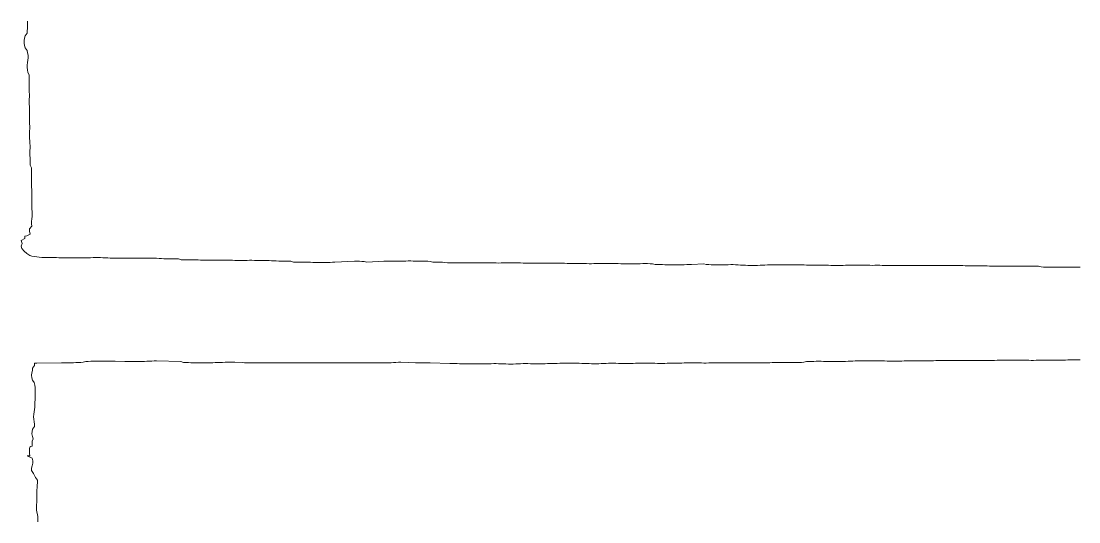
# Model space of a CAD drawing. Extents: x -16 to 11205, y -14909 to 147.
# Drawn here: x 4538.5 to 4971.5, y -11754 to -11549 of the extents above; entities that cross this region are included whole.
import ezdxf

# ---------------------------------------------------------------- set-up
doc = ezdxf.new("R2010")
doc.units = 0
doc.layers.get('0').update_dxf_attribs({"color": 1, "linetype": 'CONTINUOUS', "lineweight": 15, "true_color": 0xff0000})

msp = doc.modelspace()

# ---------------------------------------------------------------- linework, layer by layer
for p, q in [((4541.08, -11549.01), (4541.08, -11550.01)), ((4541.08, -11550.01), (4541.08, -11551.01)), ((4541.08, -11551.01), (4541.08, -11552.01)), ((4540.13, -11555.03), (4539.9, -11555.99)), ((4540.94, -11553.99), (4540.13, -11555.03)), ((4541.05, -11553.01), (4540.94, -11553.99)), ((4541.08, -11552.01), (4541.05, -11553.01)), ((4539.9, -11555.99), (4539.74, -11556.99)), ((4539.74, -11556.99), (4539.75, -11558.02)), ((4539.75, -11558.02), (4539.91, -11559.02)), ((4539.91, -11559.02), (4540.15, -11559.96)), ((4540.15, -11559.96), (4540.97, -11561.01)), ((4540.97, -11561.01), (4541.21, -11561.95)), ((4541.21, -11561.95), (4541.38, -11562.95)), ((4541.4, -11563.98), (4541.29, -11565)), ((4541.38, -11562.95), (4541.4, -11563.98)), ((4541.13, -11566), (4541.03, -11567)), ((4541.03, -11567), (4541.04, -11568)), ((4541.04, -11568), (4541.16, -11568.99)), ((4541.29, -11565), (4541.13, -11566)), ((4541.16, -11568.99), (4541.3, -11569.97)), ((4541.3, -11569.97), (4541.85, -11571.01)), ((4541.85, -11571.01), (4541.88, -11572.01)), ((4541.88, -11572.01), (4541.88, -11573)), ((4541.86, -11575), (4541.82, -11576)), ((4541.82, -11576), (4541.83, -11577)), ((4541.83, -11577), (4541.88, -11578)), ((4541.88, -11574), (4541.86, -11575)), ((4541.88, -11573), (4541.88, -11574)), ((4541.85, -11581), (4541.83, -11582)), ((4541.9, -11580), (4541.85, -11581)), ((4541.88, -11578), (4541.91, -11579)), ((4541.91, -11579), (4541.9, -11580)), ((4541.83, -11582), (4541.86, -11583.01)), ((4541.86, -11583.01), (4541.93, -11584)), ((4541.93, -11584), (4542, -11585)), ((4542, -11585), (4542.02, -11586)), ((4541.93, -11588), (4541.9, -11589)), ((4541.9, -11589), (4541.92, -11590)), ((4541.92, -11590), (4541.99, -11591)), ((4541.99, -11587), (4541.93, -11588)), ((4542.02, -11586), (4541.99, -11587)), ((4542, -11594), (4541.96, -11595)), ((4541.99, -11591), (4542.04, -11592)), ((4542.04, -11593), (4542, -11594)), ((4542.04, -11592), (4542.04, -11593)), ((4541.96, -11595), (4541.97, -11596)), ((4541.97, -11596), (4542.01, -11597)), ((4542.01, -11597), (4542.09, -11598)), ((4542.09, -11598), (4542.15, -11598.99)), ((4542.15, -11602), (4542.12, -11603)), ((4542.12, -11603), (4542.14, -11603.99)), ((4542.15, -11598.99), (4542.18, -11599.99)), ((4542.18, -11601), (4542.15, -11602)), ((4542.18, -11599.99), (4542.18, -11601)), ((4542.14, -11603.99), (4542.2, -11604.99)), ((4542.2, -11604.99), (4542.27, -11605.99)), ((4542.27, -11605.99), (4542.3, -11606.99)), ((4542.3, -11606.99), (4542.3, -11607.99)), ((4542.3, -11607.99), (4542.74, -11609.01)), ((4542.74, -11609.01), (4542.75, -11610.01)), ((4542.75, -11610.01), (4542.77, -11611.01)), ((4542.77, -11611.01), (4542.81, -11612.01)), ((4542.81, -11612.01), (4542.85, -11613)), ((4542.84, -11615), (4542.82, -11616)), ((4542.82, -11616), (4542.84, -11617)), ((4542.85, -11614), (4542.84, -11615)), ((4542.85, -11613), (4542.85, -11614)), ((4542.84, -11617), (4542.88, -11618)), ((4542.88, -11618), (4542.93, -11619)), ((4542.93, -11619), (4542.96, -11620)), ((4542.96, -11620), (4542.96, -11621)), ((4542.89, -11623), (4542.88, -11624)), ((4542.88, -11624), (4542.92, -11625)), ((4542.93, -11622), (4542.89, -11623)), ((4542.96, -11621), (4542.93, -11622)), ((4542.92, -11625), (4542.98, -11626)), ((4543.05, -11629), (4542.93, -11629.99)), ((4542.98, -11626), (4543.04, -11627)), ((4543.04, -11627), (4543.08, -11628)), ((4543.08, -11628), (4543.05, -11629)), ((4542.89, -11632.99), (4542, -11634)), ((4542.77, -11630.98), (4542.73, -11631.99)), ((4542.73, -11631.99), (4542.89, -11632.99)), ((4542.93, -11629.99), (4542.77, -11630.98)), ((4540.09, -11637.08), (4540, -11638)), ((4540.92, -11636.93), (4540.09, -11637.08)), ((4542.28, -11636.19), (4540.92, -11636.93)), ((4542, -11634), (4542, -11635)), ((4542, -11635), (4542.28, -11636.19)), ((4539, -11640), (4538.55, -11641.1)), ((4538.55, -11641.1), (4538.85, -11642.07)), ((4540, -11638), (4538.56, -11638.85)), ((4538.56, -11638.85), (4539, -11640)), ((4538.85, -11642.07), (4539.82, -11643.15)), ((4539.82, -11643.15), (4540.92, -11644.1)), ((4540.92, -11644.1), (4542.05, -11644.91)), ((4542.05, -11644.91), (4542.92, -11645.19)), ((4542.92, -11645.19), (4543.88, -11645.39)), ((4543.88, -11645.39), (4547.01, -11645.77)), ((4547.01, -11645.77), (4548.01, -11645.74)), ((4548.01, -11645.74), (4549.01, -11645.73)), ((4549.01, -11645.73), (4550.01, -11645.73)), ((4550.01, -11645.73), (4551.01, -11645.76)), ((4551.01, -11645.76), (4552.01, -11645.8)), ((4552.01, -11645.8), (4553.01, -11645.84)), ((4553.01, -11645.84), (4554, -11645.88)), ((4554, -11645.88), (4555, -11645.9)), ((4555, -11645.9), (4556, -11645.91)), ((4556, -11645.91), (4557, -11645.92)), ((4557, -11645.92), (4558, -11645.93)), ((4558, -11645.93), (4559, -11645.93)), ((4559, -11645.93), (4560, -11645.93)), ((4560, -11645.93), (4561, -11645.92)), ((4561, -11645.92), (4562, -11645.91)), ((4562, -11645.91), (4563, -11645.89)), ((4563, -11645.89), (4564, -11645.88)), ((4564, -11645.88), (4565, -11645.87)), ((4565, -11645.87), (4566, -11645.86)), ((4566, -11645.86), (4567, -11645.85)), ((4567, -11645.85), (4568, -11645.83)), ((4568, -11645.83), (4569, -11645.82)), ((4569, -11645.82), (4570, -11645.82)), ((4570, -11645.82), (4571, -11645.84)), ((4571, -11645.84), (4572, -11645.87)), ((4572, -11645.87), (4573, -11645.91)), ((4573, -11645.91), (4574, -11645.95)), ((4574, -11645.95), (4575, -11645.98)), ((4575, -11645.98), (4576, -11645.98)), ((4576, -11645.98), (4577, -11645.98)), ((4577, -11645.98), (4578, -11645.99)), ((4578, -11645.99), (4579, -11646.01)), ((4579, -11646.01), (4580, -11646.02)), ((4580, -11646.02), (4581, -11646.04)), ((4581, -11646.04), (4582, -11646.05)), ((4582, -11646.05), (4583, -11646.06)), ((4583, -11646.06), (4584, -11646.05)), ((4584, -11646.05), (4585, -11646.04)), ((4585, -11646.04), (4586, -11646.02)), ((4586, -11646.02), (4587, -11646.01)), ((4587, -11646.01), (4588, -11646.01)), ((4588, -11646.01), (4589, -11646.02)), ((4589, -11646.02), (4590, -11646.02)), ((4590, -11646.02), (4591, -11646.03)), ((4591, -11646.03), (4592, -11646.04)), ((4592, -11646.04), (4593, -11646.07)), ((4593, -11646.07), (4593.99, -11646.11)), ((4593.99, -11646.11), (4594.99, -11646.16)), ((4594.99, -11646.16), (4595.99, -11646.21)), ((4595.99, -11646.21), (4596.99, -11646.25)), ((4596.99, -11646.25), (4597.99, -11646.27)), ((4597.99, -11646.27), (4598.99, -11646.28)), ((4598.99, -11646.28), (4599.99, -11646.3)), ((4599.99, -11646.3), (4600.99, -11646.33)), ((4600.99, -11646.33), (4601.99, -11646.35)), ((4601.99, -11646.35), (4602.99, -11646.37)), ((4602.99, -11646.37), (4604.01, -11646.67)), ((4604.01, -11646.67), (4605.01, -11646.67)), ((4605.01, -11646.67), (4606.01, -11646.69)), ((4606.01, -11646.69), (4607.01, -11646.71)), ((4607.01, -11646.71), (4608.01, -11646.73)), ((4608.01, -11646.73), (4609.01, -11646.74)), ((4609.01, -11646.74), (4610.01, -11646.76)), ((4610.01, -11646.76), (4611, -11646.78)), ((4611, -11646.78), (4612, -11646.8)), ((4612, -11646.8), (4613, -11646.81)), ((4613, -11646.81), (4614, -11646.82)), ((4614, -11646.82), (4615, -11646.83)), ((4615, -11646.83), (4616, -11646.82)), ((4616, -11646.82), (4617, -11646.83)), ((4617, -11646.83), (4618, -11646.84)), ((4618, -11646.84), (4619, -11646.86)), ((4619, -11646.86), (4620, -11646.87)), ((4620, -11646.87), (4621, -11646.89)), ((4621, -11646.89), (4622, -11646.89)), ((4622, -11646.89), (4623, -11646.9)), ((4623, -11646.9), (4624, -11646.91)), ((4624, -11646.91), (4625, -11646.93)), ((4625, -11646.93), (4626, -11646.95)), ((4626, -11646.95), (4627, -11646.96)), ((4627, -11646.96), (4628, -11646.96)), ((4628, -11646.96), (4629, -11646.96)), ((4629, -11646.96), (4630, -11646.95)), ((4630, -11646.95), (4631, -11646.94)), ((4631, -11646.94), (4632, -11646.93)), ((4632, -11646.93), (4633, -11646.93)), ((4633, -11646.93), (4634, -11646.94)), ((4634, -11646.94), (4635, -11646.95)), ((4635, -11646.95), (4636, -11646.95)), ((4636, -11646.95), (4637, -11646.97)), ((4637, -11646.97), (4638, -11647)), ((4638, -11647), (4639, -11647.03)), ((4639, -11647.03), (4640, -11647.06)), ((4640, -11647.06), (4640.99, -11647.09)), ((4640.99, -11647.09), (4641.99, -11647.13)), ((4641.99, -11647.13), (4642.99, -11647.18)), ((4642.99, -11647.18), (4643.99, -11647.24)), ((4643.99, -11647.24), (4644.99, -11647.28)), ((4644.99, -11647.28), (4645.99, -11647.3)), ((4645.99, -11647.3), (4646.99, -11647.32)), ((4646.99, -11647.32), (4647.99, -11647.33)), ((4647.99, -11647.33), (4648.99, -11647.34)), ((4648.99, -11647.34), (4650.01, -11647.68)), ((4650.01, -11647.68), (4651.01, -11647.7)), ((4651.01, -11647.7), (4652, -11647.72)), ((4652, -11647.72), (4653, -11647.72)), ((4653, -11647.72), (4654, -11647.71)), ((4654, -11647.71), (4655, -11647.7)), ((4655, -11647.7), (4656.01, -11647.7)), ((4656.01, -11647.7), (4657.01, -11647.73)), ((4657.01, -11647.73), (4658.01, -11647.76)), ((4658.01, -11647.76), (4659.01, -11647.79)), ((4659.01, -11647.79), (4660, -11647.83)), ((4660, -11647.83), (4661, -11647.85)), ((4661, -11647.85), (4662, -11647.85)), ((4662, -11647.85), (4663, -11647.84)), ((4663, -11647.84), (4663.99, -11647.81)), ((4663.99, -11647.81), (4664.99, -11647.77)), ((4664.99, -11647.77), (4665.99, -11647.72)), ((4665.99, -11647.72), (4666.98, -11647.68)), ((4666.98, -11647.68), (4674.99, -11647.26)), ((4674.99, -11647.26), (4675.99, -11647.29)), ((4675.99, -11647.29), (4676.99, -11647.32)), ((4676.99, -11647.32), (4677.99, -11647.35)), ((4677.99, -11647.35), (4679, -11647.37)), ((4679, -11647.37), (4680, -11647.66)), ((4680, -11647.66), (4687, -11647.3)), ((4687, -11647.3), (4688, -11647.32)), ((4688, -11647.32), (4689, -11647.33)), ((4689, -11647.33), (4690, -11647.34)), ((4690, -11647.34), (4691.01, -11647.32)), ((4691.01, -11647.32), (4692.01, -11647.3)), ((4692.01, -11647.3), (4693.01, -11647.27)), ((4693.01, -11647.27), (4694.01, -11647.25)), ((4694.01, -11647.25), (4695, -11647.23)), ((4695, -11647.23), (4696, -11647.21)), ((4696, -11647.21), (4697, -11647.2)), ((4697, -11647.2), (4698, -11647.2)), ((4698, -11647.2), (4699, -11647.21)), ((4699, -11647.21), (4700, -11647.22)), ((4700, -11647.22), (4700.99, -11647.24)), ((4700.99, -11647.24), (4701.99, -11647.26)), ((4701.99, -11647.26), (4702.99, -11647.28)), ((4702.99, -11647.28), (4703.99, -11647.3)), ((4703.99, -11647.3), (4704.99, -11647.33)), ((4704.99, -11647.33), (4705.99, -11647.35)), ((4705.99, -11647.35), (4707.01, -11647.67)), ((4707.01, -11647.67), (4708.01, -11647.66)), ((4708.01, -11647.66), (4709.01, -11647.63)), ((4709.01, -11647.63), (4710.02, -11647.64)), ((4710.02, -11647.64), (4711.02, -11647.73)), ((4711.02, -11647.73), (4712.01, -11647.85)), ((4712.01, -11647.85), (4713, -11647.93)), ((4713, -11647.93), (4714, -11647.94)), ((4714, -11647.94), (4715, -11647.92)), ((4715, -11647.92), (4716, -11647.89)), ((4716, -11647.89), (4717, -11647.9)), ((4717, -11647.9), (4718, -11647.91)), ((4718, -11647.91), (4719, -11647.91)), ((4719, -11647.91), (4720, -11647.91)), ((4720, -11647.91), (4721, -11647.92)), ((4721, -11647.92), (4722, -11647.92)), ((4722, -11647.92), (4723, -11647.91)), ((4723, -11647.91), (4724, -11647.9)), ((4724, -11647.9), (4725, -11647.89)), ((4725, -11647.89), (4726, -11647.9)), ((4726, -11647.9), (4727, -11647.91)), ((4727, -11647.91), (4728, -11647.93)), ((4728, -11647.93), (4729, -11647.96)), ((4729, -11647.96), (4730, -11647.97)), ((4730, -11647.97), (4731, -11648)), ((4731, -11648), (4732, -11648.01)), ((4732, -11648.01), (4733, -11648.02)), ((4733, -11648.02), (4734, -11648.03)), ((4734, -11648.03), (4735, -11648.02)), ((4735, -11648.02), (4736, -11648.02)), ((4736, -11648.02), (4737, -11648.01)), ((4737, -11648.01), (4738, -11648)), ((4738, -11648), (4739, -11648)), ((4739, -11648), (4740, -11647.99)), ((4740, -11647.99), (4741, -11647.99)), ((4741, -11647.99), (4742, -11648)), ((4742, -11648), (4743, -11648.01)), ((4743, -11648.01), (4744, -11648.03)), ((4744, -11648.03), (4745, -11648.05)), ((4745, -11648.05), (4746, -11648.07)), ((4746, -11648.07), (4747, -11648.08)), ((4747, -11648.08), (4748, -11648.1)), ((4748, -11648.1), (4749, -11648.11)), ((4749, -11648.11), (4750, -11648.11)), ((4750, -11648.11), (4751, -11648.09)), ((4751, -11648.09), (4752, -11648.07)), ((4752, -11648.07), (4753, -11648.05)), ((4753, -11648.05), (4754, -11648.04)), ((4754, -11648.04), (4755, -11648.05)), ((4755, -11648.05), (4756, -11648.07)), ((4756, -11648.07), (4757, -11648.08)), ((4757, -11648.08), (4758, -11648.1)), ((4758, -11648.1), (4759, -11648.13)), ((4759, -11648.13), (4760, -11648.15)), ((4760, -11648.15), (4761, -11648.16)), ((4761, -11648.16), (4762, -11648.17)), ((4762, -11648.17), (4763, -11648.18)), ((4763, -11648.18), (4764, -11648.19)), ((4764, -11648.19), (4765, -11648.19)), ((4765, -11648.19), (4766, -11648.18)), ((4766, -11648.18), (4767, -11648.17)), ((4767, -11648.17), (4768, -11648.19)), ((4768, -11648.19), (4768.99, -11648.23)), ((4768.99, -11648.23), (4769.99, -11648.28)), ((4769.99, -11648.28), (4771, -11648.3)), ((4771, -11648.3), (4772, -11648.3)), ((4772, -11648.3), (4773.01, -11648.28)), ((4773.01, -11648.28), (4774.01, -11648.24)), ((4774.01, -11648.24), (4775, -11648.21)), ((4775, -11648.21), (4776, -11648.19)), ((4776, -11648.19), (4777, -11648.18)), ((4777, -11648.18), (4778, -11648.18)), ((4778, -11648.18), (4779, -11648.19)), ((4779, -11648.19), (4779.99, -11648.22)), ((4779.99, -11648.22), (4780.99, -11648.25)), ((4780.99, -11648.25), (4781.99, -11648.27)), ((4781.99, -11648.27), (4782.99, -11648.29)), ((4782.99, -11648.29), (4784, -11648.31)), ((4784, -11648.31), (4785, -11648.31)), ((4785, -11648.31), (4786, -11648.31)), ((4786, -11648.31), (4787, -11648.31)), ((4787, -11648.31), (4788, -11648.3)), ((4788, -11648.3), (4789, -11648.31)), ((4789, -11648.31), (4790, -11648.31)), ((4790, -11648.31), (4791, -11648.31)), ((4791, -11648.31), (4792, -11648.3)), ((4792, -11648.3), (4793, -11648.29)), ((4793, -11648.29), (4794, -11648.28)), ((4794, -11648.28), (4795, -11648.28)), ((4795, -11648.28), (4796, -11648.3)), ((4796, -11648.3), (4796.99, -11648.32)), ((4796.99, -11648.32), (4798.01, -11648.65)), ((4798.01, -11648.65), (4799.01, -11648.66)), ((4799.01, -11648.66), (4800.01, -11648.66)), ((4800.01, -11648.66), (4801.01, -11648.69)), ((4801.01, -11648.69), (4802.01, -11648.73)), ((4802.01, -11648.73), (4803.01, -11648.76)), ((4803.01, -11648.76), (4804, -11648.79)), ((4804, -11648.79), (4805, -11648.8)), ((4805, -11648.8), (4806, -11648.8)), ((4806, -11648.8), (4807, -11648.8)), ((4807, -11648.8), (4807.99, -11648.78)), ((4807.99, -11648.78), (4808.99, -11648.75)), ((4808.99, -11648.75), (4809.99, -11648.71)), ((4809.99, -11648.71), (4810.99, -11648.68)), ((4810.99, -11648.68), (4811.99, -11648.67)), ((4811.99, -11648.67), (4812.99, -11648.65)), ((4812.99, -11648.65), (4817.99, -11648.32)), ((4817.99, -11648.32), (4819.01, -11648.66)), ((4819.01, -11648.66), (4820.01, -11648.69)), ((4820.01, -11648.69), (4821.01, -11648.73)), ((4821.01, -11648.73), (4822.01, -11648.75)), ((4822.01, -11648.75), (4823, -11648.77)), ((4823, -11648.77), (4824, -11648.78)), ((4824, -11648.78), (4825, -11648.78)), ((4825, -11648.78), (4826, -11648.76)), ((4826, -11648.76), (4827, -11648.73)), ((4827, -11648.73), (4828, -11648.71)), ((4828, -11648.71), (4829, -11648.69)), ((4829, -11648.69), (4830.01, -11648.7)), ((4830.01, -11648.7), (4831.01, -11648.73)), ((4831.01, -11648.73), (4832.01, -11648.79)), ((4832.01, -11648.79), (4833.01, -11648.87)), ((4833.01, -11648.87), (4834, -11648.93)), ((4834, -11648.93), (4835, -11648.97)), ((4835, -11648.97), (4836, -11649)), ((4836, -11649), (4837, -11649)), ((4837, -11649), (4838, -11649)), ((4838, -11649), (4839, -11649)), ((4839, -11649), (4840, -11648.99)), ((4840, -11648.99), (4841, -11648.97)), ((4841, -11648.97), (4842, -11648.93)), ((4842, -11648.93), (4842.99, -11648.86)), ((4842.99, -11648.86), (4843.99, -11648.8)), ((4843.99, -11648.8), (4844.99, -11648.76)), ((4844.99, -11648.76), (4845.99, -11648.74)), ((4845.99, -11648.74), (4847, -11648.74)), ((4847, -11648.74), (4848, -11648.75)), ((4848, -11648.75), (4849, -11648.75)), ((4849, -11648.75), (4850, -11648.76)), ((4850, -11648.76), (4851, -11648.77)), ((4851, -11648.77), (4852, -11648.77)), ((4852, -11648.77), (4853, -11648.78)), ((4853, -11648.78), (4854, -11648.79)), ((4854, -11648.79), (4855, -11648.8)), ((4855, -11648.8), (4856, -11648.81)), ((4856, -11648.81), (4857, -11648.81)), ((4857, -11648.81), (4858, -11648.82)), ((4858, -11648.82), (4859, -11648.83)), ((4859, -11648.83), (4860, -11648.85)), ((4860, -11648.85), (4861, -11648.86)), ((4861, -11648.86), (4862, -11648.86)), ((4862, -11648.86), (4863, -11648.87)), ((4863, -11648.87), (4864, -11648.88)), ((4864, -11648.88), (4865, -11648.89)), ((4865, -11648.89), (4866, -11648.91)), ((4866, -11648.91), (4867, -11648.92)), ((4867, -11648.92), (4868, -11648.93)), ((4868, -11648.93), (4869, -11648.95)), ((4869, -11648.95), (4870, -11648.98)), ((4870, -11648.98), (4871, -11649.01)), ((4871, -11649.01), (4872, -11649.03)), ((4872, -11649.03), (4873, -11649.04)), ((4873, -11649.04), (4874, -11649.01)), ((4874, -11649.01), (4875, -11648.99)), ((4875, -11648.99), (4876, -11648.96)), ((4876, -11648.96), (4877, -11648.94)), ((4877, -11648.94), (4878, -11648.93)), ((4878, -11648.93), (4879, -11648.91)), ((4879, -11648.91), (4880, -11648.91)), ((4880, -11648.91), (4881, -11648.92)), ((4881, -11648.92), (4882, -11648.93)), ((4882, -11648.93), (4883, -11648.94)), ((4883, -11648.94), (4884, -11648.95)), ((4884, -11648.95), (4885, -11648.96)), ((4885, -11648.96), (4886, -11648.97)), ((4886, -11648.97), (4887, -11648.98)), ((4887, -11648.98), (4888, -11648.97)), ((4888, -11648.97), (4889, -11648.97)), ((4889, -11648.97), (4890, -11648.97)), ((4890, -11648.97), (4891, -11648.98)), ((4891, -11648.98), (4892, -11649)), ((4892, -11649), (4893, -11649.01)), ((4893, -11649.01), (4894, -11649.01)), ((4894, -11649.01), (4895, -11649.01)), ((4895, -11649.01), (4896, -11649.01)), ((4896, -11649.01), (4897, -11649.03)), ((4897, -11649.03), (4898, -11649.05)), ((4898, -11649.05), (4899, -11649.06)), ((4899, -11649.06), (4900, -11649.07)), ((4900, -11649.07), (4901, -11649.06)), ((4901, -11649.06), (4902, -11649.05)), ((4902, -11649.05), (4903, -11649.04)), ((4903, -11649.04), (4904, -11649.04)), ((4904, -11649.04), (4905, -11649.06)), ((4905, -11649.06), (4906, -11649.08)), ((4906, -11649.08), (4907, -11649.09)), ((4907, -11649.09), (4908, -11649.09)), ((4908, -11649.09), (4909, -11649.08)), ((4909, -11649.08), (4910, -11649.07)), ((4910, -11649.07), (4911, -11649.07)), ((4911, -11649.07), (4912, -11649.07)), ((4912, -11649.07), (4913, -11649.06)), ((4913, -11649.06), (4914, -11649.05)), ((4914, -11649.05), (4915, -11649.06)), ((4915, -11649.06), (4916, -11649.05)), ((4916, -11649.05), (4917, -11649.06)), ((4917, -11649.06), (4918, -11649.06)), ((4918, -11649.06), (4919, -11649.07)), ((4919, -11649.07), (4920, -11649.08)), ((4920, -11649.08), (4921, -11649.08)), ((4921, -11649.08), (4922, -11649.09)), ((4922, -11649.09), (4923, -11649.09)), ((4923, -11649.09), (4924, -11649.1)), ((4924, -11649.1), (4925, -11649.12)), ((4925, -11649.12), (4926, -11649.13)), ((4926, -11649.13), (4927, -11649.14)), ((4927, -11649.14), (4928, -11649.14)), ((4928, -11649.14), (4929, -11649.14)), ((4929, -11649.14), (4930, -11649.14)), ((4930, -11649.14), (4931, -11649.16)), ((4931, -11649.16), (4931.99, -11649.18)), ((4931.99, -11649.18), (4932.99, -11649.21)), ((4932.99, -11649.21), (4933.99, -11649.24)), ((4933.99, -11649.24), (4934.99, -11649.27)), ((4934.99, -11649.27), (4935.99, -11649.29)), ((4935.99, -11649.29), (4936.99, -11649.3)), ((4936.99, -11649.3), (4937.99, -11649.32)), ((4937.99, -11649.32), (4938.99, -11649.35)), ((4938.99, -11649.35), (4940, -11649.36)), ((4940, -11649.36), (4941, -11649.36)), ((4941, -11649.36), (4942, -11649.34)), ((4942, -11649.34), (4943.01, -11649.31)), ((4943.01, -11649.31), (4944, -11649.29)), ((4944, -11649.29), (4945, -11649.29)), ((4945, -11649.29), (4946, -11649.29)), ((4946, -11649.29), (4947, -11649.28)), ((4947, -11649.28), (4948, -11649.29)), ((4948, -11649.29), (4949, -11649.29)), ((4949, -11649.29), (4950, -11649.28)), ((4950, -11649.28), (4951, -11649.28)), ((4951, -11649.28), (4952, -11649.28)), ((4952, -11649.28), (4953, -11649.29)), ((4953, -11649.29), (4953.99, -11649.3)), ((4953.99, -11649.3), (4954.99, -11649.33)), ((4954.99, -11649.33), (4956.01, -11649.65)), ((4956.01, -11649.65), (4957.01, -11649.68)), ((4957.01, -11649.68), (4958.01, -11649.7)), ((4958.01, -11649.7), (4959.01, -11649.73)), ((4959.01, -11649.73), (4960, -11649.75)), ((4960, -11649.75), (4961, -11649.77)), ((4961, -11649.77), (4962, -11649.77)), ((4962, -11649.77), (4963, -11649.76)), ((4963, -11649.76), (4964, -11649.75)), ((4964, -11649.75), (4965, -11649.74)), ((4965, -11649.74), (4966, -11649.74)), ((4966, -11649.74), (4967, -11649.74)), ((4967, -11649.74), (4968, -11649.75)), ((4968, -11649.75), (4969, -11649.75)), ((4969, -11649.75), (4970, -11649.76)), ((4970, -11649.76), (4971, -11649.76)), ((4971, -11649.76), (4972, -11649.76)), ((4545, -11689), (4544, -11689)), ((4544, -11689), (4544, -11690)), ((4555.01, -11688.84), (4545, -11689)), ((4556, -11688.87), (4555.01, -11688.84)), ((4557, -11688.9), (4556, -11688.87)), ((4558, -11688.9), (4557, -11688.9)), ((4559, -11688.88), (4558, -11688.9)), ((4560, -11688.85), (4559, -11688.88)), ((4560.99, -11688.81), (4560, -11688.85)), ((4561.99, -11688.77), (4560.99, -11688.81)), ((4562.99, -11688.73), (4561.99, -11688.77)), ((4563.98, -11688.69), (4562.99, -11688.73)), ((4565.02, -11688.36), (4563.98, -11688.69)), ((4566.02, -11688.29), (4565.02, -11688.36)), ((4567.01, -11688.23), (4566.02, -11688.29)), ((4568.01, -11688.18), (4567.01, -11688.23)), ((4569, -11688.15), (4568.01, -11688.18)), ((4570, -11688.15), (4569, -11688.15)), ((4571, -11688.16), (4570, -11688.15)), ((4572, -11688.18), (4571, -11688.16)), ((4573, -11688.17), (4572, -11688.18)), ((4574, -11688.16), (4573, -11688.17)), ((4575, -11688.16), (4574, -11688.16)), ((4576, -11688.18), (4575, -11688.16)), ((4576.99, -11688.2), (4576, -11688.18)), ((4580.99, -11688.34), (4576.99, -11688.2)), ((4581.99, -11688.37), (4580.99, -11688.34)), ((4583, -11688.38), (4581.99, -11688.37)), ((4584, -11688.38), (4583, -11688.38)), ((4585, -11688.37), (4584, -11688.38)), ((4586.01, -11688.37), (4585, -11688.37)), ((4587.01, -11688.36), (4586.01, -11688.37)), ((4588.01, -11688.34), (4587.01, -11688.36)), ((4589.01, -11688.31), (4588.01, -11688.34)), ((4590.01, -11688.27), (4589.01, -11688.31)), ((4591.01, -11688.22), (4590.01, -11688.27)), ((4592.01, -11688.16), (4591.01, -11688.22)), ((4593.01, -11688.12), (4592.01, -11688.16)), ((4594, -11688.08), (4593.01, -11688.12)), ((4603.97, -11688.39), (4594, -11688.08)), ((4605.02, -11688.74), (4603.97, -11688.39)), ((4606.01, -11688.77), (4605.02, -11688.74)), ((4607.01, -11688.81), (4606.01, -11688.77)), ((4608.01, -11688.84), (4607.01, -11688.81)), ((4609, -11688.87), (4608.01, -11688.84)), ((4610, -11688.88), (4609, -11688.87)), ((4611, -11688.89), (4610, -11688.88)), ((4612, -11688.88), (4611, -11688.89)), ((4613, -11688.88), (4612, -11688.88)), ((4614, -11688.88), (4613, -11688.88)), ((4615, -11688.88), (4614, -11688.88)), ((4616, -11688.87), (4615, -11688.88)), ((4617, -11688.85), (4616, -11688.87)), ((4617.99, -11688.82), (4617, -11688.85)), ((4618.99, -11688.78), (4617.99, -11688.82)), ((4619.99, -11688.74), (4618.99, -11688.78)), ((4620.99, -11688.71), (4619.99, -11688.74)), ((4621.99, -11688.68), (4620.99, -11688.71)), ((4623, -11688.67), (4621.99, -11688.68)), ((4624, -11688.67), (4623, -11688.67)), ((4625.01, -11688.67), (4624, -11688.67)), ((4626.01, -11688.69), (4625.01, -11688.67)), ((4629.01, -11688.8), (4626.01, -11688.69)), ((4630.01, -11688.83), (4629.01, -11688.8)), ((4631, -11688.85), (4630.01, -11688.83)), ((4632, -11688.86), (4631, -11688.85)), ((4633, -11688.88), (4632, -11688.86)), ((4634, -11688.9), (4633, -11688.88)), ((4635, -11688.92), (4634, -11688.9)), ((4636, -11688.93), (4635, -11688.92)), ((4637, -11688.93), (4636, -11688.93)), ((4638, -11688.93), (4637, -11688.93)), ((4639, -11688.93), (4638, -11688.93)), ((4640, -11688.95), (4639, -11688.93)), ((4641, -11688.96), (4640, -11688.95)), ((4642, -11688.96), (4641, -11688.96)), ((4643, -11688.95), (4642, -11688.96)), ((4644, -11688.93), (4643, -11688.95)), ((4645, -11688.92), (4644, -11688.93)), ((4646, -11688.91), (4645, -11688.92)), ((4647, -11688.91), (4646, -11688.91)), ((4648, -11688.91), (4647, -11688.91)), ((4649, -11688.9), (4648, -11688.91)), ((4650, -11688.91), (4649, -11688.9)), ((4651, -11688.91), (4650, -11688.91)), ((4652, -11688.92), (4651, -11688.91)), ((4653, -11688.92), (4652, -11688.92)), ((4654, -11688.91), (4653, -11688.92)), ((4655, -11688.91), (4654, -11688.91)), ((4656, -11688.92), (4655, -11688.91)), ((4657, -11688.93), (4656, -11688.92)), ((4658, -11688.93), (4657, -11688.93)), ((4659, -11688.93), (4658, -11688.93)), ((4660, -11688.91), (4659, -11688.93)), ((4661, -11688.9), (4660, -11688.91)), ((4662, -11688.88), (4661, -11688.9)), ((4663, -11688.88), (4662, -11688.88)), ((4664, -11688.88), (4663, -11688.88)), ((4665, -11688.89), (4664, -11688.88)), ((4666, -11688.91), (4665, -11688.89)), ((4667, -11688.92), (4666, -11688.91)), ((4668, -11688.91), (4667, -11688.92)), ((4669, -11688.9), (4668, -11688.91)), ((4670, -11688.88), (4669, -11688.9)), ((4671, -11688.87), (4670, -11688.88)), ((4672, -11688.86), (4671, -11688.87)), ((4673, -11688.86), (4672, -11688.86)), ((4674, -11688.87), (4673, -11688.86)), ((4675, -11688.87), (4674, -11688.87)), ((4676, -11688.88), (4675, -11688.87)), ((4677, -11688.89), (4676, -11688.88)), ((4678, -11688.9), (4677, -11688.89)), ((4679, -11688.91), (4678, -11688.9)), ((4680, -11688.91), (4679, -11688.91)), ((4681, -11688.9), (4680, -11688.91)), ((4682, -11688.89), (4681, -11688.9)), ((4683, -11688.88), (4682, -11688.89)), ((4684, -11688.88), (4683, -11688.88)), ((4685, -11688.88), (4684, -11688.88)), ((4686, -11688.88), (4685, -11688.88)), ((4687, -11688.88), (4686, -11688.88)), ((4688, -11688.88), (4687, -11688.88)), ((4689, -11688.87), (4688, -11688.88)), ((4689.99, -11688.85), (4689, -11688.87)), ((4690.99, -11688.8), (4689.99, -11688.85)), ((4691.98, -11688.74), (4690.99, -11688.8)), ((4692.98, -11688.68), (4691.98, -11688.74)), ((4693.99, -11688.64), (4692.98, -11688.68)), ((4700.01, -11688.84), (4693.99, -11688.64)), ((4701, -11688.86), (4700.01, -11688.84)), ((4702, -11688.87), (4701, -11688.86)), ((4703, -11688.88), (4702, -11688.87)), ((4704, -11688.9), (4703, -11688.88)), ((4705, -11688.91), (4704, -11688.9)), ((4706, -11688.9), (4705, -11688.91)), ((4713.99, -11689.22), (4706, -11688.9)), ((4714.99, -11689.2), (4713.99, -11689.22)), ((4716, -11689.2), (4714.99, -11689.2)), ((4717, -11689.22), (4716, -11689.2)), ((4718, -11689.24), (4717, -11689.22)), ((4719, -11689.25), (4718, -11689.24)), ((4720, -11689.26), (4719, -11689.25)), ((4721, -11689.25), (4720, -11689.26)), ((4722, -11689.25), (4721, -11689.25)), ((4723, -11689.27), (4722, -11689.25)), ((4724, -11689.28), (4723, -11689.27)), ((4725, -11689.29), (4724, -11689.28)), ((4726, -11689.29), (4725, -11689.29)), ((4727, -11689.29), (4726, -11689.29)), ((4728, -11689.29), (4727, -11689.29)), ((4729, -11689.28), (4728, -11689.29)), ((4730, -11689.26), (4729, -11689.28)), ((4731, -11689.24), (4730, -11689.26)), ((4732, -11689.22), (4731, -11689.24)), ((4733, -11689.23), (4732, -11689.22)), ((4733.99, -11689.25), (4733, -11689.23)), ((4734.99, -11689.28), (4733.99, -11689.25)), ((4735.99, -11689.32), (4734.99, -11689.28)), ((4736.99, -11689.35), (4735.99, -11689.32)), ((4738, -11689.39), (4736.99, -11689.35)), ((4739, -11689.39), (4738, -11689.39)), ((4740.01, -11689.38), (4739, -11689.39)), ((4741.01, -11689.34), (4740.01, -11689.38)), ((4742.01, -11689.3), (4741.01, -11689.34)), ((4743.01, -11689.26), (4742.01, -11689.3)), ((4744, -11689.23), (4743.01, -11689.26)), ((4745, -11689.21), (4744, -11689.23)), ((4746, -11689.22), (4745, -11689.21)), ((4747, -11689.24), (4746, -11689.22)), ((4748, -11689.25), (4747, -11689.24)), ((4749, -11689.26), (4748, -11689.25)), ((4750, -11689.26), (4749, -11689.26)), ((4751, -11689.26), (4750, -11689.26)), ((4752, -11689.25), (4751, -11689.26)), ((4753, -11689.24), (4752, -11689.25)), ((4754, -11689.22), (4753, -11689.24)), ((4755.01, -11689.2), (4754, -11689.22)), ((4756.01, -11689.17), (4755.01, -11689.2)), ((4757, -11689.14), (4756.01, -11689.17)), ((4758, -11689.11), (4757, -11689.14)), ((4759, -11689.09), (4758, -11689.11)), ((4760, -11689.08), (4759, -11689.09)), ((4761, -11689.09), (4760, -11689.08)), ((4762, -11689.1), (4761, -11689.09)), ((4763, -11689.1), (4762, -11689.1)), ((4764, -11689.09), (4763, -11689.1)), ((4765, -11689.08), (4764, -11689.09)), ((4766, -11689.07), (4765, -11689.08)), ((4767, -11689.08), (4766, -11689.07)), ((4768, -11689.11), (4767, -11689.08)), ((4769, -11689.14), (4768, -11689.11)), ((4770, -11689.18), (4769, -11689.14)), ((4771, -11689.22), (4770, -11689.18)), ((4772, -11689.25), (4771, -11689.22)), ((4773, -11689.26), (4772, -11689.25)), ((4774, -11689.26), (4773, -11689.26)), ((4775, -11689.24), (4774, -11689.26)), ((4776.01, -11689.2), (4775, -11689.24)), ((4777, -11689.16), (4776.01, -11689.2)), ((4778, -11689.13), (4777, -11689.16)), ((4779, -11689.1), (4778, -11689.13)), ((4780, -11689.08), (4779, -11689.1)), ((4781, -11689.08), (4780, -11689.08)), ((4782, -11689.1), (4781, -11689.08)), ((4783, -11689.12), (4782, -11689.1)), ((4784, -11689.15), (4783, -11689.12)), ((4785, -11689.17), (4784, -11689.15)), ((4786, -11689.18), (4785, -11689.17)), ((4787, -11689.17), (4786, -11689.18)), ((4788, -11689.15), (4787, -11689.17)), ((4789, -11689.11), (4788, -11689.15)), ((4790, -11689.07), (4789, -11689.11)), ((4791, -11689.03), (4790, -11689.07)), ((4792, -11689), (4791, -11689.03)), ((4793, -11688.98), (4792, -11689)), ((4794, -11688.98), (4793, -11688.98)), ((4795, -11689), (4794, -11688.98)), ((4796, -11689.03), (4795, -11689)), ((4797, -11689.07), (4796, -11689.03)), ((4798, -11689.1), (4797, -11689.07)), ((4799, -11689.12), (4798, -11689.1)), ((4800, -11689.13), (4799, -11689.12)), ((4801, -11689.13), (4800, -11689.13)), ((4802, -11689.12), (4801, -11689.13)), ((4803, -11689.1), (4802, -11689.12)), ((4804, -11689.08), (4803, -11689.1)), ((4805, -11689.05), (4804, -11689.08)), ((4806, -11689.03), (4805, -11689.05)), ((4807, -11689), (4806, -11689.03)), ((4808, -11688.98), (4807, -11689)), ((4809, -11688.97), (4808, -11688.98)), ((4810, -11688.96), (4809, -11688.97)), ((4811, -11688.96), (4810, -11688.96)), ((4812, -11688.96), (4811, -11688.96)), ((4813, -11688.96), (4812, -11688.96)), ((4814, -11688.96), (4813, -11688.96)), ((4815, -11688.96), (4814, -11688.96)), ((4816, -11688.96), (4815, -11688.96)), ((4817, -11688.96), (4816, -11688.96)), ((4818, -11688.97), (4817, -11688.96)), ((4819, -11688.97), (4818, -11688.97)), ((4820, -11688.96), (4819, -11688.97)), ((4821, -11688.94), (4820, -11688.96)), ((4822, -11688.93), (4821, -11688.94)), ((4823, -11688.92), (4822, -11688.93)), ((4824, -11688.92), (4823, -11688.92)), ((4825, -11688.91), (4824, -11688.92)), ((4826, -11688.91), (4825, -11688.91)), ((4827, -11688.9), (4826, -11688.91)), ((4828, -11688.89), (4827, -11688.9)), ((4829, -11688.89), (4828, -11688.89)), ((4830, -11688.9), (4829, -11688.89)), ((4831, -11688.92), (4830, -11688.9)), ((4832, -11688.93), (4831, -11688.92)), ((4833, -11688.93), (4832, -11688.93)), ((4834, -11688.91), (4833, -11688.93)), ((4835, -11688.9), (4834, -11688.91)), ((4836, -11688.88), (4835, -11688.9)), ((4837, -11688.86), (4836, -11688.88)), ((4838, -11688.84), (4837, -11688.86)), ((4839, -11688.83), (4838, -11688.84)), ((4840, -11688.83), (4839, -11688.83)), ((4841, -11688.84), (4840, -11688.83)), ((4842, -11688.85), (4841, -11688.84)), ((4843, -11688.85), (4842, -11688.85)), ((4844, -11688.84), (4843, -11688.85)), ((4845, -11688.83), (4844, -11688.84)), ((4846, -11688.82), (4845, -11688.83)), ((4847, -11688.8), (4846, -11688.82)), ((4848, -11688.78), (4847, -11688.8)), ((4849, -11688.78), (4848, -11688.78)), ((4850, -11688.79), (4849, -11688.78)), ((4851, -11688.79), (4850, -11688.79)), ((4852, -11688.78), (4851, -11688.79)), ((4852.99, -11688.75), (4852, -11688.78)), ((4853.99, -11688.73), (4852.99, -11688.75)), ((4854.99, -11688.71), (4853.99, -11688.73)), ((4855.99, -11688.71), (4854.99, -11688.71)), ((4856.99, -11688.71), (4855.99, -11688.71)), ((4857.99, -11688.71), (4856.99, -11688.71)), ((4858.99, -11688.68), (4857.99, -11688.71)), ((4860.01, -11688.37), (4858.99, -11688.68)), ((4861.01, -11688.34), (4860.01, -11688.37)), ((4862.01, -11688.31), (4861.01, -11688.34)), ((4863.01, -11688.29), (4862.01, -11688.31)), ((4864, -11688.28), (4863.01, -11688.29)), ((4865, -11688.28), (4864, -11688.28)), ((4866, -11688.28), (4865, -11688.28)), ((4867, -11688.29), (4866, -11688.28)), ((4868, -11688.31), (4867, -11688.29)), ((4869, -11688.32), (4868, -11688.31)), ((4870, -11688.33), (4869, -11688.32)), ((4871, -11688.33), (4870, -11688.33)), ((4872, -11688.32), (4871, -11688.33)), ((4873, -11688.31), (4872, -11688.32)), ((4874, -11688.31), (4873, -11688.31)), ((4875.01, -11688.31), (4874, -11688.31)), ((4876.01, -11688.3), (4875.01, -11688.31)), ((4877.01, -11688.27), (4876.01, -11688.3)), ((4878.01, -11688.22), (4877.01, -11688.27)), ((4879.01, -11688.16), (4878.01, -11688.22)), ((4880, -11688.11), (4879.01, -11688.16)), ((4881, -11688.07), (4880, -11688.11)), ((4882, -11688.06), (4881, -11688.07)), ((4883, -11688.08), (4882, -11688.06)), ((4884, -11688.11), (4883, -11688.08)), ((4885, -11688.13), (4884, -11688.11)), ((4886, -11688.14), (4885, -11688.13)), ((4887, -11688.13), (4886, -11688.14)), ((4888, -11688.11), (4887, -11688.13)), ((4889, -11688.1), (4888, -11688.11)), ((4890, -11688.1), (4889, -11688.1)), ((4891, -11688.11), (4890, -11688.1)), ((4892, -11688.14), (4891, -11688.11)), ((4893, -11688.18), (4892, -11688.14)), ((4894, -11688.19), (4893, -11688.18)), ((4895, -11688.2), (4894, -11688.19)), ((4896, -11688.18), (4895, -11688.2)), ((4897, -11688.17), (4896, -11688.18)), ((4898, -11688.16), (4897, -11688.17)), ((4899, -11688.15), (4898, -11688.16)), ((4900, -11688.14), (4899, -11688.15)), ((4901, -11688.13), (4900, -11688.14)), ((4902, -11688.12), (4901, -11688.13)), ((4903, -11688.11), (4902, -11688.12)), ((4904, -11688.08), (4903, -11688.11)), ((4905, -11688.04), (4904, -11688.08)), ((4906, -11688.01), (4905, -11688.04)), ((4907, -11688.01), (4906, -11688.01)), ((4908, -11688.02), (4907, -11688.01)), ((4909, -11688.03), (4908, -11688.02)), ((4910, -11688.03), (4909, -11688.03)), ((4911, -11688.03), (4910, -11688.03)), ((4912, -11688.02), (4911, -11688.03)), ((4913, -11688), (4912, -11688.02)), ((4914, -11687.99), (4913, -11688)), ((4915, -11687.98), (4914, -11687.99)), ((4916, -11687.96), (4915, -11687.98)), ((4917, -11687.95), (4916, -11687.96)), ((4918, -11687.96), (4917, -11687.95)), ((4919, -11687.96), (4918, -11687.96)), ((4920, -11687.96), (4919, -11687.96)), ((4921, -11687.96), (4920, -11687.96)), ((4922, -11687.97), (4921, -11687.96)), ((4923, -11687.98), (4922, -11687.97)), ((4924, -11687.99), (4923, -11687.98)), ((4925, -11688), (4924, -11687.99)), ((4926, -11688), (4925, -11688)), ((4927, -11688), (4926, -11688)), ((4928, -11687.98), (4927, -11688)), ((4929, -11687.97), (4928, -11687.98)), ((4930, -11687.97), (4929, -11687.97)), ((4931, -11687.96), (4930, -11687.97)), ((4932, -11687.95), (4931, -11687.96)), ((4933, -11687.93), (4932, -11687.95)), ((4934, -11687.91), (4933, -11687.93)), ((4935, -11687.9), (4934, -11687.91)), ((4936, -11687.88), (4935, -11687.9)), ((4937, -11687.88), (4936, -11687.88)), ((4938, -11687.87), (4937, -11687.88)), ((4939, -11687.86), (4938, -11687.87)), ((4940, -11687.85), (4939, -11687.86)), ((4941, -11687.83), (4940, -11687.85)), ((4942, -11687.79), (4941, -11687.83)), ((4943, -11687.77), (4942, -11687.79)), ((4944, -11687.76), (4943, -11687.77)), ((4945, -11687.77), (4944, -11687.76)), ((4946, -11687.78), (4945, -11687.77)), ((4947, -11687.8), (4946, -11687.78)), ((4948, -11687.81), (4947, -11687.8)), ((4949, -11687.83), (4948, -11687.81)), ((4950, -11687.85), (4949, -11687.83)), ((4951, -11687.87), (4950, -11687.85)), ((4952, -11687.88), (4951, -11687.87)), ((4953, -11687.88), (4952, -11687.88)), ((4954, -11687.86), (4953, -11687.88)), ((4955, -11687.84), (4954, -11687.86)), ((4956, -11687.84), (4955, -11687.84)), ((4957, -11687.83), (4956, -11687.84)), ((4957.99, -11687.8), (4957, -11687.83)), ((4958.99, -11687.77), (4957.99, -11687.8)), ((4959.99, -11687.75), (4958.99, -11687.77)), ((4961, -11687.74), (4959.99, -11687.75)), ((4962, -11687.74), (4961, -11687.74)), ((4963, -11687.75), (4962, -11687.74)), ((4964, -11687.76), (4963, -11687.75)), ((4965, -11687.76), (4964, -11687.76)), ((4966, -11687.75), (4965, -11687.76)), ((4967, -11687.73), (4966, -11687.75)), ((4968, -11687.71), (4967, -11687.73)), ((4969, -11687.7), (4968, -11687.71)), ((4970, -11687.7), (4969, -11687.7)), ((4971, -11687.7), (4970, -11687.7)), ((4972, -11687.71), (4971, -11687.7)), ((4542.93, -11693), (4542.81, -11694.01)), ((4542.81, -11694.01), (4542.92, -11695.01)), ((4543.14, -11692.01), (4542.93, -11693)), ((4544, -11690), (4543.13, -11691.02)), ((4543.13, -11691.02), (4543.14, -11692.01)), ((4542.92, -11695.01), (4543.17, -11695.96)), ((4543.17, -11695.96), (4543.94, -11697.01)), ((4543.94, -11697.01), (4544.11, -11697.98)), ((4544.11, -11697.98), (4544.22, -11698.97)), ((4544.22, -11698.97), (4544.28, -11699.98)), ((4544.28, -11699.98), (4544.3, -11700.99)), ((4544.3, -11702), (4544.29, -11703.01)), ((4544.3, -11700.99), (4544.3, -11702)), ((4544.08, -11707.01), (4543.99, -11708)), ((4544.15, -11706.02), (4544.08, -11707.01)), ((4544.21, -11705.02), (4544.15, -11706.02)), ((4544.26, -11704.02), (4544.21, -11705.02)), ((4544.29, -11703.01), (4544.26, -11704.02)), ((4543.71, -11709.98), (4543.64, -11710.99)), ((4543.64, -11710.99), (4543.72, -11712)), ((4543.85, -11708.98), (4543.71, -11709.98)), ((4543.99, -11708), (4543.85, -11708.98)), ((4543.95, -11715), (4543.25, -11716.03)), ((4543.72, -11712), (4543.89, -11713)), ((4543.89, -11713), (4544, -11714)), ((4544, -11714), (4543.95, -11715)), ((4543.01, -11717), (4542.95, -11718)), ((4542.95, -11718), (4543.13, -11719)), ((4543.42, -11720), (4543, -11721)), ((4543.25, -11716.03), (4543.01, -11717)), ((4543.13, -11719), (4543.42, -11720)), ((4542.21, -11723.1), (4542, -11724)), ((4542, -11724), (4542, -11725)), ((4543.06, -11723.03), (4542.21, -11723.1)), ((4543, -11721), (4543, -11722)), ((4543, -11722), (4543.06, -11723.03)), ((4542.06, -11726.98), (4541, -11727)), ((4541, -11727), (4543.08, -11727.98)), ((4542, -11725), (4542, -11726)), ((4542, -11726), (4542.06, -11726.98)), ((4543.08, -11727.98), (4543.3, -11728.96)), ((4542.83, -11732.01), (4542.8, -11733.04)), ((4542.8, -11733.04), (4543.55, -11734.16)), ((4543.04, -11731), (4542.83, -11732.01)), ((4543.26, -11729.99), (4543.04, -11731)), ((4543.3, -11728.96), (4543.26, -11729.99)), ((4543.55, -11734.16), (4543.95, -11735.02)), ((4543.95, -11735.02), (4544.36, -11735.86)), ((4544.36, -11735.86), (4545.18, -11736.95)), ((4545.18, -11736.95), (4545.23, -11737.97)), ((4545.02, -11741), (4545.01, -11742)), ((4545.05, -11740), (4545.02, -11741)), ((4545.14, -11738.99), (4545.05, -11740)), ((4545.23, -11737.97), (4545.14, -11738.99)), ((4544.93, -11746), (4544.89, -11747)), ((4544.92, -11744), (4544.91, -11745)), ((4544.91, -11745), (4544.93, -11746)), ((4544.96, -11743), (4544.92, -11744)), ((4545.01, -11742), (4544.96, -11743)), ((4544.8, -11748.01), (4544.78, -11749.02)), ((4544.78, -11749.02), (4544.93, -11750.01)), ((4544.89, -11747), (4544.8, -11748.01)), ((4544.93, -11750.01), (4545.17, -11750.98)), ((4545.17, -11750.98), (4545.34, -11751.96)), ((4545.34, -11751.96), (4545.37, -11752.98)), ((4545.37, -11752.98), (4545.36, -11754))]:
    msp.add_line(p, q)

doc.saveas('drawing.dxf')
